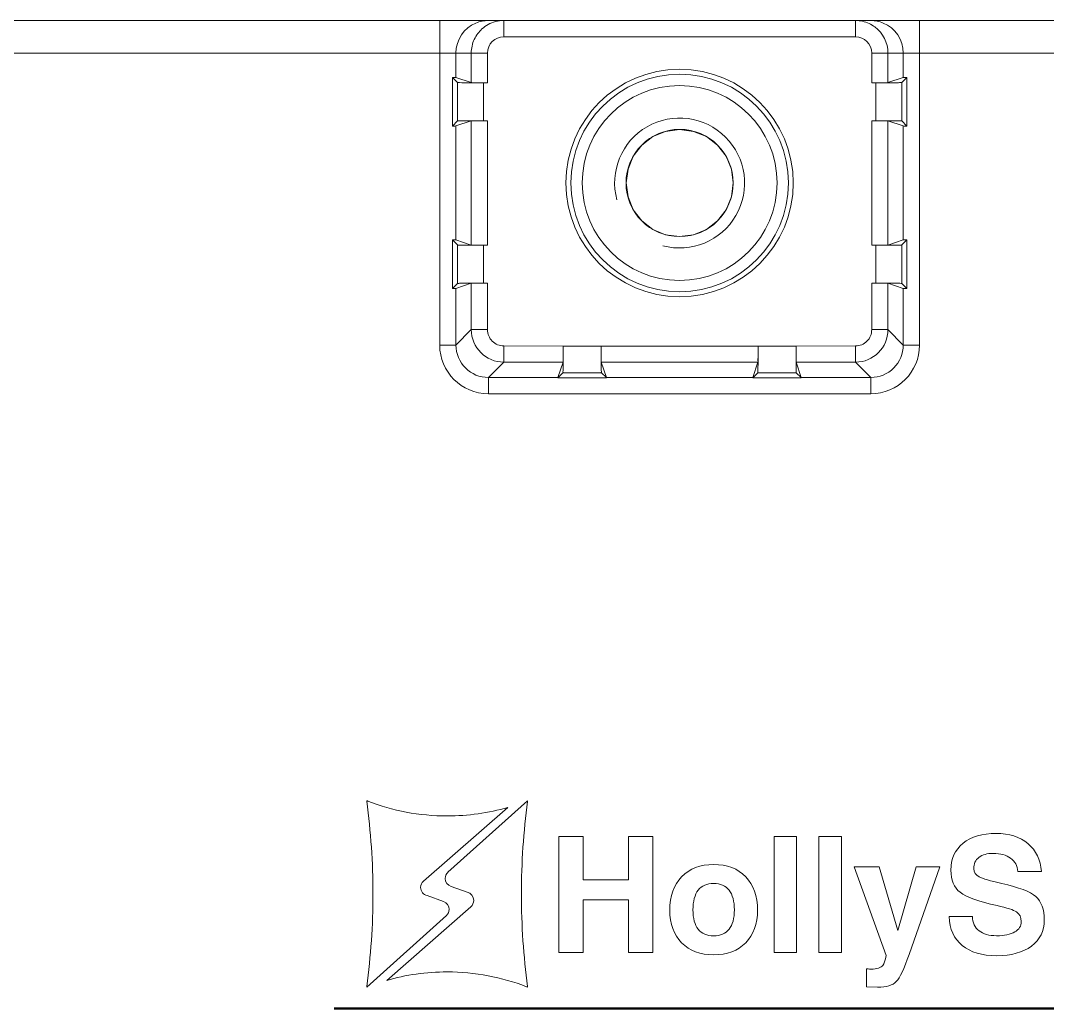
# Model space of a CAD drawing. Header units: millimetres. Extents: x 33157 to 59611, y -29750 to 1750.
# Drawn here: x 54792.71 to 54824.33, y -4227.06 to -4196.65 of the extents above; entities that cross this region are included whole.
import ezdxf

# ---------------------------------------------------------------- set-up
doc = ezdxf.new("R2010")
doc.units = ezdxf.units.MM
doc.layers.get('0').update_dxf_attribs({"lineweight": 18})

msp = doc.modelspace()

# ---------------------------------------------------------------- linework, layer by layer
at = {"lineweight": 9}
for p, q in [((54805.62, -4196.655), (54805.62, -4206.643)), ((54807.592, -4196.655), (54807.592, -4197.155)), ((54818.422, -4196.655), (54818.422, -4197.155)), ((54820.394, -4196.655), (54820.394, -4206.643)), ((54806.12, -4197.655), (54806.12, -4198.409)), ((54806.592, -4197.655), (54806.592, -4198.566)), ((54807.092, -4197.655), (54807.092, -4198.571)), ((54818.922, -4197.655), (54818.922, -4198.571)), ((54819.422, -4197.655), (54819.422, -4198.566)), ((54819.894, -4197.655), (54819.894, -4198.409)), ((54806.009, -4198.407), (54806.009, -4199.903)), ((54820.005, -4198.407), (54820.005, -4199.903)), ((54806.166, -4198.564), (54806.166, -4199.746)), ((54806.966, -4198.571), (54806.966, -4199.739)), ((54819.048, -4198.571), (54819.048, -4199.739)), ((54819.848, -4198.564), (54819.848, -4199.746)), ((54806.12, -4199.901), (54806.12, -4203.409)), ((54806.592, -4199.743), (54806.592, -4203.566)), ((54807.092, -4199.739), (54807.092, -4203.571)), ((54818.922, -4199.739), (54818.922, -4203.571)), ((54819.422, -4199.743), (54819.422, -4203.566)), ((54819.894, -4199.901), (54819.894, -4203.409)), ((54806.009, -4203.407), (54806.009, -4204.903)), ((54820.005, -4203.407), (54820.005, -4204.903)), ((54806.166, -4203.564), (54806.166, -4204.746)), ((54806.966, -4203.571), (54806.966, -4204.739)), ((54819.048, -4203.571), (54819.048, -4204.739)), ((54819.848, -4203.564), (54819.848, -4204.746)), ((54806.592, -4204.743), (54806.592, -4206.17)), ((54807.092, -4204.739), (54807.092, -4206.17)), ((54818.922, -4204.739), (54818.922, -4206.17)), ((54819.422, -4204.743), (54819.422, -4206.17)), ((54806.12, -4204.901), (54806.12, -4206.643)), ((54819.894, -4204.901), (54819.894, -4206.643)), ((54807.591, -4206.67), (54807.591, -4207.17)), ((54818.422, -4206.67), (54818.422, -4207.17)), ((54807.119, -4207.642), (54807.119, -4208.142)), ((54818.895, -4207.642), (54818.895, -4208.142))]:
    msp.add_line(p, q, dxfattribs=at)
for points in [[(54820.394, -4196.655), (54820.394, -4196.655), (54782.507, -4196.655), (54782.507, -4196.655)], [(54806.737, -4196.731), (54806.363, -4196.886), (54806.12, -4197.251), (54806.12, -4197.655)], [(54806.737, -4196.731), (54806.857, -4196.681), (54806.989, -4196.655), (54807.119, -4196.655)], [(54807.333, -4196.689), (54807.181, -4196.73), (54807.036, -4196.809), (54806.92, -4196.915)], [(54807.592, -4196.655), (54807.504, -4196.655), (54807.417, -4196.666), (54807.333, -4196.689)], [(54818.639, -4196.679), (54818.568, -4196.663), (54818.495, -4196.655), (54818.422, -4196.655)], [(54818.843, -4196.748), (54818.778, -4196.718), (54818.709, -4196.694), (54818.639, -4196.679)], [(54819.02, -4196.853), (54818.965, -4196.812), (54818.905, -4196.777), (54818.843, -4196.748)], [(54819.277, -4196.731), (54819.157, -4196.681), (54819.025, -4196.655), (54818.895, -4196.655)], [(54819.422, -4197.655), (54819.422, -4197.339), (54819.273, -4197.042), (54819.02, -4196.853)], [(54819.894, -4197.655), (54819.894, -4197.251), (54819.651, -4196.886), (54819.277, -4196.731)], [(54820.394, -4196.655), (54820.394, -4196.655), (54868.32, -4196.655), (54868.32, -4196.655)], [(54806.79, -4197.057), (54806.749, -4197.112), (54806.714, -4197.172), (54806.685, -4197.234)], [(54806.92, -4196.915), (54806.872, -4196.958), (54806.829, -4197.005), (54806.79, -4197.057)], [(54807.592, -4197.155), (54807.316, -4197.155), (54807.092, -4197.379), (54807.092, -4197.655)], [(54818.422, -4197.155), (54818.422, -4197.155), (54807.592, -4197.155), (54807.592, -4197.155)], [(54818.922, -4197.655), (54818.922, -4197.379), (54818.698, -4197.155), (54818.422, -4197.155)], [(54806.685, -4197.234), (54806.624, -4197.364), (54806.592, -4197.511), (54806.592, -4197.655)], [(54807.092, -4197.655), (54807.092, -4197.655), (54781.507, -4197.655), (54781.507, -4197.655)], [(54818.922, -4197.655), (54818.922, -4197.655), (54820.394, -4197.655), (54820.394, -4197.655)], [(54820.394, -4197.655), (54820.394, -4197.655), (54868.32, -4197.655), (54868.32, -4197.655)], [(54806.166, -4198.564), (54806.166, -4198.564), (54806.009, -4198.407), (54806.009, -4198.407)], [(54806.12, -4198.409), (54806.117, -4198.408), (54806.078, -4198.407), (54806.009, -4198.407)], [(54806.12, -4198.409), (54806.12, -4198.409), (54806.592, -4198.566), (54806.592, -4198.566)], [(54819.894, -4198.409), (54819.894, -4198.409), (54819.422, -4198.566), (54819.422, -4198.566)], [(54819.848, -4198.564), (54819.848, -4198.564), (54820.005, -4198.407), (54820.005, -4198.407)], [(54820.005, -4198.407), (54819.936, -4198.407), (54819.897, -4198.408), (54819.894, -4198.409)], [(54806.166, -4198.564), (54806.17, -4198.568), (54806.527, -4198.571), (54806.966, -4198.571)], [(54806.592, -4198.566), (54806.599, -4198.569), (54806.82, -4198.571), (54807.092, -4198.571)], [(54807.092, -4198.571), (54807.092, -4198.571), (54806.966, -4198.571), (54806.966, -4198.571)], [(54818.922, -4198.571), (54818.922, -4198.571), (54819.048, -4198.571), (54819.048, -4198.571)], [(54806.166, -4199.746), (54806.166, -4199.746), (54806.009, -4199.903), (54806.009, -4199.903)], [(54806.009, -4199.903), (54806.078, -4199.903), (54806.117, -4199.902), (54806.12, -4199.901)], [(54806.12, -4199.901), (54806.12, -4199.901), (54806.592, -4199.743), (54806.592, -4199.743)], [(54807.092, -4199.739), (54807.092, -4199.739), (54806.966, -4199.739), (54806.966, -4199.739)], [(54818.922, -4199.739), (54818.922, -4199.739), (54819.048, -4199.739), (54819.048, -4199.739)], [(54819.422, -4199.743), (54819.415, -4199.741), (54819.193, -4199.739), (54818.922, -4199.739)], [(54819.848, -4199.746), (54819.844, -4199.742), (54819.487, -4199.739), (54819.048, -4199.739)], [(54819.894, -4199.901), (54819.894, -4199.901), (54819.422, -4199.743), (54819.422, -4199.743)], [(54819.848, -4199.746), (54819.848, -4199.746), (54820.005, -4199.903), (54820.005, -4199.903)], [(54819.894, -4199.901), (54819.897, -4199.902), (54819.936, -4199.903), (54820.005, -4199.903)], [(54806.166, -4203.564), (54806.166, -4203.564), (54806.009, -4203.407), (54806.009, -4203.407)], [(54806.12, -4203.409), (54806.117, -4203.408), (54806.078, -4203.407), (54806.009, -4203.407)], [(54806.12, -4203.409), (54806.12, -4203.409), (54806.592, -4203.566), (54806.592, -4203.566)], [(54819.894, -4203.409), (54819.894, -4203.409), (54819.422, -4203.566), (54819.422, -4203.566)], [(54819.848, -4203.564), (54819.848, -4203.564), (54820.005, -4203.407), (54820.005, -4203.407)], [(54820.005, -4203.407), (54819.936, -4203.407), (54819.897, -4203.408), (54819.894, -4203.409)], [(54806.166, -4203.564), (54806.17, -4203.568), (54806.527, -4203.571), (54806.966, -4203.571)], [(54806.592, -4203.566), (54806.599, -4203.569), (54806.82, -4203.571), (54807.092, -4203.571)], [(54807.092, -4203.571), (54807.092, -4203.571), (54806.966, -4203.571), (54806.966, -4203.571)], [(54818.922, -4203.571), (54818.922, -4203.571), (54819.048, -4203.571), (54819.048, -4203.571)], [(54806.166, -4204.746), (54806.166, -4204.746), (54806.009, -4204.903), (54806.009, -4204.903)], [(54806.12, -4204.901), (54806.12, -4204.901), (54806.592, -4204.743), (54806.592, -4204.743)], [(54807.092, -4204.739), (54807.092, -4204.739), (54806.966, -4204.739), (54806.966, -4204.739)], [(54818.922, -4204.739), (54818.922, -4204.739), (54819.048, -4204.739), (54819.048, -4204.739)], [(54819.422, -4204.743), (54819.415, -4204.741), (54819.193, -4204.739), (54818.922, -4204.739)], [(54819.848, -4204.746), (54819.844, -4204.742), (54819.487, -4204.739), (54819.048, -4204.739)], [(54819.894, -4204.901), (54819.894, -4204.901), (54819.422, -4204.743), (54819.422, -4204.743)], [(54819.848, -4204.746), (54819.848, -4204.746), (54820.005, -4204.903), (54820.005, -4204.903)], [(54806.009, -4204.903), (54806.078, -4204.903), (54806.117, -4204.902), (54806.12, -4204.901)], [(54819.894, -4204.901), (54819.897, -4204.902), (54819.936, -4204.903), (54820.005, -4204.903)], [(54806.592, -4206.17), (54806.592, -4206.17), (54806.12, -4206.643), (54806.12, -4206.643)], [(54807.092, -4206.17), (54807.092, -4206.17), (54806.592, -4206.17), (54806.592, -4206.17)], [(54806.592, -4206.17), (54806.592, -4206.723), (54807.039, -4207.17), (54807.591, -4207.17)], [(54818.422, -4207.17), (54818.975, -4207.17), (54819.422, -4206.723), (54819.422, -4206.17)], [(54818.922, -4206.17), (54818.922, -4206.17), (54819.422, -4206.17), (54819.422, -4206.17)], [(54819.422, -4206.17), (54819.422, -4206.17), (54819.894, -4206.643), (54819.894, -4206.643)], [(54805.62, -4206.643), (54805.62, -4206.643), (54806.12, -4206.643), (54806.12, -4206.643)], [(54805.62, -4206.643), (54805.62, -4207.471), (54806.291, -4208.142), (54807.119, -4208.142)], [(54807.591, -4206.67), (54807.591, -4206.67), (54809.423, -4206.683), (54809.423, -4206.683)], [(54816.591, -4206.683), (54816.591, -4206.683), (54818.422, -4206.67), (54818.422, -4206.67)], [(54818.895, -4208.142), (54819.723, -4208.142), (54820.394, -4207.471), (54820.394, -4206.643)], [(54820.394, -4206.643), (54820.394, -4206.643), (54819.894, -4206.643), (54819.894, -4206.643)], [(54809.423, -4206.683), (54809.423, -4206.683), (54816.591, -4206.683), (54816.591, -4206.683)], [(54807.591, -4207.17), (54807.591, -4207.17), (54807.119, -4207.642), (54807.119, -4207.642)], [(54807.591, -4207.17), (54807.591, -4207.17), (54809.418, -4207.17), (54809.418, -4207.17)], [(54809.261, -4207.642), (54809.261, -4207.642), (54809.418, -4207.17), (54809.418, -4207.17)], [(54810.595, -4207.17), (54810.595, -4207.17), (54815.418, -4207.17), (54815.418, -4207.17)], [(54810.753, -4207.642), (54810.753, -4207.642), (54810.595, -4207.17), (54810.595, -4207.17)], [(54815.261, -4207.642), (54815.261, -4207.642), (54815.418, -4207.17), (54815.418, -4207.17)], [(54816.595, -4207.17), (54816.595, -4207.17), (54818.422, -4207.17), (54818.422, -4207.17)], [(54816.753, -4207.642), (54816.753, -4207.642), (54816.595, -4207.17), (54816.595, -4207.17)], [(54818.422, -4207.17), (54818.422, -4207.17), (54818.895, -4207.642), (54818.895, -4207.642)], [(54809.416, -4207.496), (54809.416, -4207.496), (54809.26, -4207.651), (54809.26, -4207.651)], [(54809.416, -4207.496), (54809.416, -4207.496), (54810.598, -4207.496), (54810.598, -4207.496)], [(54810.598, -4207.496), (54810.598, -4207.496), (54810.753, -4207.646), (54810.753, -4207.646)], [(54815.416, -4207.496), (54815.416, -4207.496), (54815.26, -4207.651), (54815.26, -4207.651)], [(54815.416, -4207.496), (54815.416, -4207.496), (54816.598, -4207.496), (54816.598, -4207.496)], [(54816.598, -4207.496), (54816.598, -4207.496), (54816.753, -4207.646), (54816.753, -4207.646)], [(54807.119, -4207.642), (54807.119, -4207.642), (54809.261, -4207.642), (54809.261, -4207.642)], [(54809.26, -4207.651), (54809.26, -4207.651), (54810.753, -4207.651), (54810.753, -4207.651)], [(54810.753, -4207.642), (54810.753, -4207.642), (54815.261, -4207.642), (54815.261, -4207.642)], [(54810.753, -4207.651), (54810.753, -4207.651), (54810.753, -4207.651), (54810.753, -4207.651)], [(54815.26, -4207.651), (54815.26, -4207.651), (54816.753, -4207.651), (54816.753, -4207.651)], [(54816.753, -4207.642), (54816.753, -4207.642), (54818.895, -4207.642), (54818.895, -4207.642)], [(54816.753, -4207.651), (54816.753, -4207.651), (54816.753, -4207.651), (54816.753, -4207.651)], [(54807.119, -4208.142), (54807.119, -4208.142), (54818.895, -4208.142), (54818.895, -4208.142)]]:
    msp.add_open_spline(points, degree=3, dxfattribs=at)
for points, knots in [([(54816.507, -4201.655), (54816.507, -4199.722), (54814.94, -4198.155), (54813.007, -4198.155), (54811.074, -4198.155), (54809.507, -4199.722), (54809.507, -4201.655), (54809.507, -4203.588), (54811.074, -4205.155), (54813.007, -4205.155), (54814.94, -4205.155), (54816.507, -4203.588), (54816.507, -4201.655)], [0, 0, 0, 0, 157816.987047, 157816.987047, 157816.987047, 315633.974095, 315633.974095, 315633.974095, 473450.961142, 473450.961142, 473450.961142, 631267.948189, 631267.948189, 631267.948189, 631267.948189]), ([(54816.357, -4201.655), (54816.357, -4199.805), (54814.857, -4198.305), (54813.007, -4198.305), (54811.157, -4198.305), (54809.657, -4199.805), (54809.657, -4201.655), (54809.657, -4203.505), (54811.157, -4205.005), (54813.007, -4205.005), (54814.857, -4205.005), (54816.357, -4203.505), (54816.357, -4201.655)], [0, 0, 0, 0, 157817.543788, 157817.543788, 157817.543788, 315635.087575, 315635.087575, 315635.087575, 473452.631363, 473452.631363, 473452.631363, 631270.175151, 631270.175151, 631270.175151, 631270.175151]), ([(54816.007, -4201.655), (54816.007, -4199.998), (54814.664, -4198.655), (54813.007, -4198.655), (54811.35, -4198.655), (54810.007, -4199.998), (54810.007, -4201.655), (54810.007, -4203.312), (54811.35, -4204.655), (54813.007, -4204.655), (54814.664, -4204.655), (54816.007, -4203.312), (54816.007, -4201.655)], [0, 0, 0, 0, 157818.842969, 157818.842969, 157818.842969, 315637.685939, 315637.685939, 315637.685939, 473456.528908, 473456.528908, 473456.528908, 631275.371877, 631275.371877, 631275.371877, 631275.371877]), ([(54819.02, -4198.571), (54819.125, -4198.571), (54819.229, -4198.571), (54819.333, -4198.57), (54819.38, -4198.57), (54819.428, -4198.57), (54819.475, -4198.57), (54819.517, -4198.57), (54819.559, -4198.569), (54819.601, -4198.569), (54819.636, -4198.568), (54819.67, -4198.567), (54819.705, -4198.568), (54819.731, -4198.568), (54819.757, -4198.569), (54819.782, -4198.567), (54819.798, -4198.565), (54819.813, -4198.562), (54819.831, -4198.565), (54819.837, -4198.566), (54819.844, -4198.568), (54819.848, -4198.564)], [0, 0, 0, 0, 148893.671344, 148893.671344, 148893.671344, 297787.342688, 297787.342688, 297787.342688, 446681.014033, 446681.014033, 446681.014033, 595574.685377, 595574.685377, 595574.685377, 744468.356721, 744468.356721, 744468.356721, 893362.028065, 893362.028065, 893362.028065, 1042255.699409, 1042255.699409, 1042255.699409, 1042255.699409]), ([(54819.02, -4198.571), (54819.072, -4198.571), (54819.122, -4198.57), (54819.174, -4198.57), (54819.217, -4198.57), (54819.26, -4198.571), (54819.303, -4198.569), (54819.331, -4198.568), (54819.36, -4198.566), (54819.389, -4198.568), (54819.4, -4198.569), (54819.412, -4198.57), (54819.422, -4198.566)], [0, 0, 0, 0, 157842.251431, 157842.251431, 157842.251431, 315684.502862, 315684.502862, 315684.502862, 473526.754293, 473526.754293, 473526.754293, 631369.005724, 631369.005724, 631369.005724, 631369.005724]), ([(54812.489, -4203.587), (54813.364, -4203.821), (54814.286, -4203.439), (54814.739, -4202.655), (54815.192, -4201.871), (54815.061, -4200.881), (54814.421, -4200.241), (54813.781, -4199.601), (54812.791, -4199.47), (54812.007, -4199.923), (54811.223, -4200.375), (54810.841, -4201.298), (54811.075, -4202.173)], [0, 0, 0, 0, 157826.059046, 157826.059046, 157826.059046, 315652.118091, 315652.118091, 315652.118091, 473478.177137, 473478.177137, 473478.177137, 631304.236183, 631304.236183, 631304.236183, 631304.236183]), ([(54806.993, -4199.739), (54806.889, -4199.739), (54806.785, -4199.739), (54806.681, -4199.74), (54806.633, -4199.74), (54806.586, -4199.74), (54806.538, -4199.74), (54806.496, -4199.74), (54806.454, -4199.74), (54806.413, -4199.741), (54806.378, -4199.742), (54806.344, -4199.742), (54806.309, -4199.742), (54806.283, -4199.742), (54806.256, -4199.741), (54806.231, -4199.743), (54806.216, -4199.745), (54806.201, -4199.747), (54806.183, -4199.745), (54806.177, -4199.744), (54806.17, -4199.742), (54806.166, -4199.746)], [0, 0, 0, 0, 148861.113513, 148861.113513, 148861.113513, 297722.227026, 297722.227026, 297722.227026, 446583.34054, 446583.34054, 446583.34054, 595444.454053, 595444.454053, 595444.454053, 744305.567566, 744305.567566, 744305.567566, 893166.681079, 893166.681079, 893166.681079, 1042027.794592, 1042027.794592, 1042027.794592, 1042027.794592]), ([(54806.993, -4199.739), (54806.942, -4199.739), (54806.891, -4199.74), (54806.84, -4199.74), (54806.797, -4199.74), (54806.754, -4199.739), (54806.711, -4199.741), (54806.682, -4199.742), (54806.654, -4199.744), (54806.625, -4199.742), (54806.613, -4199.741), (54806.602, -4199.74), (54806.592, -4199.743)], [0, 0, 0, 0, 157809.515331, 157809.515331, 157809.515331, 315619.030661, 315619.030661, 315619.030661, 473428.545992, 473428.545992, 473428.545992, 631238.061323, 631238.061323, 631238.061323, 631238.061323]), ([(54814.657, -4201.655), (54814.657, -4201.655), (54814.605, -4201.234), (54814.605, -4201.234), (54814.605, -4201.234), (54814.438, -4200.83), (54814.438, -4200.83), (54814.438, -4200.83), (54814.174, -4200.488), (54814.174, -4200.488), (54814.174, -4200.488), (54813.832, -4200.225), (54813.832, -4200.225), (54813.832, -4200.225), (54813.437, -4200.067), (54813.437, -4200.067), (54813.437, -4200.067), (54813.007, -4200.005), (54813.007, -4200.005), (54813.007, -4200.005), (54812.577, -4200.067), (54812.577, -4200.067), (54812.577, -4200.067), (54812.182, -4200.225), (54812.182, -4200.225), (54812.182, -4200.225), (54811.839, -4200.488), (54811.839, -4200.488), (54811.839, -4200.488), (54811.576, -4200.83), (54811.576, -4200.83), (54811.576, -4200.83), (54811.418, -4201.234), (54811.418, -4201.234), (54811.418, -4201.234), (54811.357, -4201.655), (54811.357, -4201.655), (54811.357, -4201.655), (54811.418, -4202.085), (54811.418, -4202.085), (54811.418, -4202.085), (54811.576, -4202.48), (54811.576, -4202.48), (54811.576, -4202.48), (54811.839, -4202.822), (54811.839, -4202.822), (54811.839, -4202.822), (54812.182, -4203.085), (54812.182, -4203.085), (54812.182, -4203.085), (54812.577, -4203.252), (54812.577, -4203.252), (54812.577, -4203.252), (54813.007, -4203.305), (54813.007, -4203.305), (54813.007, -4203.305), (54813.437, -4203.252), (54813.437, -4203.252), (54813.437, -4203.252), (54813.832, -4203.085), (54813.832, -4203.085), (54813.832, -4203.085), (54814.174, -4202.822), (54814.174, -4202.822), (54814.174, -4202.822), (54814.438, -4202.48), (54814.438, -4202.48), (54814.438, -4202.48), (54814.605, -4202.085), (54814.605, -4202.085), (54814.605, -4202.085), (54814.657, -4201.655), (54814.657, -4201.655)], [0, 0, 0, 0, 141021.376326, 141021.376326, 141021.376326, 282042.752652, 282042.752652, 282042.752652, 423064.128978, 423064.128978, 423064.128978, 564085.505304, 564085.505304, 564085.505304, 705106.88163, 705106.88163, 705106.88163, 846128.257956, 846128.257956, 846128.257956, 987149.634283, 987149.634283, 987149.634283, 1128171.010609, 1128171.010609, 1128171.010609, 1269192.386935, 1269192.386935, 1269192.386935, 1410213.763261, 1410213.763261, 1410213.763261, 1551235.139587, 1551235.139587, 1551235.139587, 1692256.515913, 1692256.515913, 1692256.515913, 1833277.892239, 1833277.892239, 1833277.892239, 1974299.268565, 1974299.268565, 1974299.268565, 2115320.644891, 2115320.644891, 2115320.644891, 2256342.021217, 2256342.021217, 2256342.021217, 2397363.397543, 2397363.397543, 2397363.397543, 2538384.773869, 2538384.773869, 2538384.773869, 2679406.150195, 2679406.150195, 2679406.150195, 2820427.526521, 2820427.526521, 2820427.526521, 2961448.902848, 2961448.902848, 2961448.902848, 3102470.279174, 3102470.279174, 3102470.279174, 3243491.6555, 3243491.6555, 3243491.6555, 3384513.031826, 3384513.031826, 3384513.031826, 3384513.031826]), ([(54814.657, -4201.655), (54814.657, -4200.744), (54813.918, -4200.005), (54813.007, -4200.005), (54812.096, -4200.005), (54811.357, -4200.744), (54811.357, -4201.655), (54811.357, -4202.566), (54812.096, -4203.305), (54813.007, -4203.305), (54813.918, -4203.305), (54814.657, -4202.566), (54814.657, -4201.655)], [0, 0, 0, 0, 157823.854386, 157823.854386, 157823.854386, 315647.708772, 315647.708772, 315647.708772, 473471.563159, 473471.563159, 473471.563159, 631295.417545, 631295.417545, 631295.417545, 631295.417545]), ([(54819.02, -4203.571), (54819.125, -4203.571), (54819.229, -4203.571), (54819.333, -4203.57), (54819.38, -4203.57), (54819.428, -4203.57), (54819.475, -4203.57), (54819.517, -4203.57), (54819.559, -4203.569), (54819.601, -4203.569), (54819.636, -4203.568), (54819.67, -4203.567), (54819.705, -4203.568), (54819.731, -4203.568), (54819.757, -4203.569), (54819.782, -4203.567), (54819.798, -4203.565), (54819.813, -4203.562), (54819.831, -4203.565), (54819.837, -4203.566), (54819.844, -4203.568), (54819.848, -4203.564)], [0, 0, 0, 0, 148900.512112, 148900.512112, 148900.512112, 297801.024224, 297801.024224, 297801.024224, 446701.536336, 446701.536336, 446701.536336, 595602.048448, 595602.048448, 595602.048448, 744502.56056, 744502.56056, 744502.56056, 893403.072672, 893403.072672, 893403.072672, 1042303.584784, 1042303.584784, 1042303.584784, 1042303.584784]), ([(54819.02, -4203.571), (54819.072, -4203.571), (54819.122, -4203.57), (54819.174, -4203.57), (54819.217, -4203.57), (54819.26, -4203.571), (54819.303, -4203.569), (54819.331, -4203.568), (54819.36, -4203.566), (54819.389, -4203.568), (54819.4, -4203.569), (54819.412, -4203.57), (54819.422, -4203.566)], [0, 0, 0, 0, 157849.884634, 157849.884634, 157849.884634, 315699.769268, 315699.769268, 315699.769268, 473549.653903, 473549.653903, 473549.653903, 631399.538537, 631399.538537, 631399.538537, 631399.538537]), ([(54806.993, -4204.739), (54806.889, -4204.739), (54806.785, -4204.739), (54806.681, -4204.74), (54806.633, -4204.74), (54806.586, -4204.74), (54806.538, -4204.74), (54806.496, -4204.74), (54806.454, -4204.74), (54806.413, -4204.741), (54806.378, -4204.742), (54806.344, -4204.742), (54806.309, -4204.742), (54806.283, -4204.742), (54806.256, -4204.741), (54806.231, -4204.743), (54806.216, -4204.745), (54806.201, -4204.747), (54806.183, -4204.745), (54806.177, -4204.744), (54806.17, -4204.742), (54806.166, -4204.746)], [0, 0, 0, 0, 148867.954598, 148867.954598, 148867.954598, 297735.909197, 297735.909197, 297735.909197, 446603.863795, 446603.863795, 446603.863795, 595471.818394, 595471.818394, 595471.818394, 744339.772992, 744339.772992, 744339.772992, 893207.72759, 893207.72759, 893207.72759, 1042075.682189, 1042075.682189, 1042075.682189, 1042075.682189]), ([(54806.993, -4204.739), (54806.942, -4204.739), (54806.891, -4204.74), (54806.84, -4204.74), (54806.797, -4204.74), (54806.754, -4204.739), (54806.711, -4204.741), (54806.682, -4204.742), (54806.654, -4204.744), (54806.625, -4204.742), (54806.613, -4204.741), (54806.602, -4204.74), (54806.592, -4204.743)], [0, 0, 0, 0, 157817.148871, 157817.148871, 157817.148871, 315634.297743, 315634.297743, 315634.297743, 473451.446614, 473451.446614, 473451.446614, 631268.595485, 631268.595485, 631268.595485, 631268.595485]), ([(54807.092, -4206.17), (54807.092, -4206.303), (54807.144, -4206.43), (54807.238, -4206.524), (54807.332, -4206.618), (54807.459, -4206.67), (54807.591, -4206.67)], [0, 0, 0, 0, 177983.092358, 177983.092358, 177983.092358, 355966.184716, 355966.184716, 355966.184716, 355966.184716]), ([(54818.422, -4206.67), (54818.555, -4206.67), (54818.682, -4206.618), (54818.776, -4206.524), (54818.87, -4206.43), (54818.922, -4206.303), (54818.922, -4206.17)], [0, 0, 0, 0, 178018.973996, 178018.973996, 178018.973996, 356037.947991, 356037.947991, 356037.947991, 356037.947991]), ([(54806.12, -4206.643), (54806.12, -4206.908), (54806.225, -4207.162), (54806.412, -4207.35), (54806.6, -4207.537), (54806.854, -4207.642), (54807.119, -4207.642)], [0, 0, 0, 0, 177981.476691, 177981.476691, 177981.476691, 355962.953382, 355962.953382, 355962.953382, 355962.953382]), ([(54818.895, -4207.642), (54819.16, -4207.642), (54819.414, -4207.537), (54819.602, -4207.35), (54819.789, -4207.162), (54819.894, -4206.908), (54819.894, -4206.643)], [0, 0, 0, 0, 178022.439986, 178022.439986, 178022.439986, 356044.879973, 356044.879973, 356044.879973, 356044.879973]), ([(54809.416, -4207.496), (54809.42, -4207.492), (54809.418, -4207.485), (54809.417, -4207.479), (54809.414, -4207.462), (54809.417, -4207.447), (54809.418, -4207.432), (54809.421, -4207.408), (54809.42, -4207.382), (54809.42, -4207.356), (54809.419, -4207.322), (54809.42, -4207.288), (54809.421, -4207.255), (54809.421, -4207.214), (54809.421, -4207.173), (54809.422, -4207.132), (54809.422, -4207.085), (54809.422, -4207.038), (54809.422, -4206.992), (54809.423, -4206.889), (54809.423, -4206.786), (54809.423, -4206.683)], [0, 0, 0, 0, 148879.716035, 148879.716035, 148879.716035, 297759.432069, 297759.432069, 297759.432069, 446639.148104, 446639.148104, 446639.148104, 595518.864139, 595518.864139, 595518.864139, 744398.580174, 744398.580174, 744398.580174, 893278.296208, 893278.296208, 893278.296208, 1042158.012243, 1042158.012243, 1042158.012243, 1042158.012243]), ([(54809.423, -4206.683), (54809.423, -4206.745), (54809.422, -4206.806), (54809.422, -4206.867), (54809.423, -4206.92), (54809.423, -4206.972), (54809.421, -4207.024), (54809.42, -4207.059), (54809.418, -4207.094), (54809.42, -4207.13), (54809.421, -4207.143), (54809.423, -4207.157), (54809.418, -4207.17)], [0, 0, 0, 0, 157827.802601, 157827.802601, 157827.802601, 315655.605202, 315655.605202, 315655.605202, 473483.407803, 473483.407803, 473483.407803, 631311.210404, 631311.210404, 631311.210404, 631311.210404]), ([(54810.591, -4206.683), (54810.591, -4206.786), (54810.591, -4206.889), (54810.592, -4206.992), (54810.592, -4207.038), (54810.592, -4207.085), (54810.592, -4207.132), (54810.592, -4207.173), (54810.592, -4207.214), (54810.593, -4207.255), (54810.594, -4207.288), (54810.594, -4207.322), (54810.594, -4207.356), (54810.594, -4207.382), (54810.593, -4207.408), (54810.595, -4207.432), (54810.597, -4207.447), (54810.599, -4207.462), (54810.597, -4207.479), (54810.596, -4207.485), (54810.594, -4207.492), (54810.598, -4207.496)], [0, 0, 0, 0, 148882.050168, 148882.050168, 148882.050168, 297764.100337, 297764.100337, 297764.100337, 446646.150505, 446646.150505, 446646.150505, 595528.200674, 595528.200674, 595528.200674, 744410.250842, 744410.250842, 744410.250842, 893292.301011, 893292.301011, 893292.301011, 1042174.351179, 1042174.351179, 1042174.351179, 1042174.351179]), ([(54810.591, -4206.683), (54810.591, -4206.745), (54810.592, -4206.806), (54810.591, -4206.867), (54810.591, -4206.92), (54810.59, -4206.972), (54810.592, -4207.024), (54810.594, -4207.059), (54810.596, -4207.094), (54810.594, -4207.13), (54810.593, -4207.143), (54810.591, -4207.157), (54810.595, -4207.17)], [0, 0, 0, 0, 157831.037235, 157831.037235, 157831.037235, 315662.074469, 315662.074469, 315662.074469, 473493.111704, 473493.111704, 473493.111704, 631324.148938, 631324.148938, 631324.148938, 631324.148938]), ([(54815.416, -4207.496), (54815.42, -4207.492), (54815.418, -4207.485), (54815.417, -4207.479), (54815.414, -4207.462), (54815.417, -4207.447), (54815.418, -4207.432), (54815.421, -4207.408), (54815.42, -4207.382), (54815.42, -4207.356), (54815.419, -4207.322), (54815.42, -4207.288), (54815.421, -4207.255), (54815.421, -4207.214), (54815.421, -4207.173), (54815.422, -4207.132), (54815.422, -4207.085), (54815.422, -4207.038), (54815.422, -4206.992), (54815.423, -4206.889), (54815.423, -4206.786), (54815.423, -4206.683)], [0, 0, 0, 0, 148895.38372, 148895.38372, 148895.38372, 297790.76744, 297790.76744, 297790.76744, 446686.151159, 446686.151159, 446686.151159, 595581.534879, 595581.534879, 595581.534879, 744476.918599, 744476.918599, 744476.918599, 893372.302319, 893372.302319, 893372.302319, 1042267.686039, 1042267.686039, 1042267.686039, 1042267.686039]), ([(54815.423, -4206.683), (54815.423, -4206.745), (54815.422, -4206.806), (54815.422, -4206.867), (54815.423, -4206.92), (54815.423, -4206.972), (54815.421, -4207.024), (54815.42, -4207.059), (54815.418, -4207.094), (54815.42, -4207.13), (54815.421, -4207.143), (54815.423, -4207.157), (54815.418, -4207.17)], [0, 0, 0, 0, 157844.376919, 157844.376919, 157844.376919, 315688.753837, 315688.753837, 315688.753837, 473533.130756, 473533.130756, 473533.130756, 631377.507674, 631377.507674, 631377.507674, 631377.507674]), ([(54816.591, -4206.683), (54816.591, -4206.786), (54816.591, -4206.889), (54816.592, -4206.992), (54816.592, -4207.038), (54816.592, -4207.085), (54816.592, -4207.132), (54816.592, -4207.173), (54816.592, -4207.214), (54816.593, -4207.255), (54816.594, -4207.288), (54816.594, -4207.322), (54816.594, -4207.356), (54816.594, -4207.382), (54816.593, -4207.408), (54816.595, -4207.432), (54816.597, -4207.447), (54816.599, -4207.462), (54816.597, -4207.479), (54816.596, -4207.485), (54816.594, -4207.492), (54816.598, -4207.496)], [0, 0, 0, 0, 148897.717855, 148897.717855, 148897.717855, 297795.43571, 297795.43571, 297795.43571, 446693.153566, 446693.153566, 446693.153566, 595590.871421, 595590.871421, 595590.871421, 744488.589276, 744488.589276, 744488.589276, 893386.307131, 893386.307131, 893386.307131, 1042284.024987, 1042284.024987, 1042284.024987, 1042284.024987]), ([(54816.591, -4206.683), (54816.591, -4206.745), (54816.592, -4206.806), (54816.591, -4206.867), (54816.591, -4206.92), (54816.59, -4206.972), (54816.592, -4207.024), (54816.594, -4207.059), (54816.596, -4207.094), (54816.594, -4207.13), (54816.593, -4207.143), (54816.591, -4207.157), (54816.595, -4207.17)], [0, 0, 0, 0, 157847.611553, 157847.611553, 157847.611553, 315695.223107, 315695.223107, 315695.223107, 473542.83466, 473542.83466, 473542.83466, 631390.446213, 631390.446213, 631390.446213, 631390.446213])]:
    msp.add_open_spline(points, degree=3, knots=knots, dxfattribs=at)
for points, knots in [([(54805.732, -4223.773), (54805.732, -4223.773), (54805.732, -4223.773), (54805.732, -4223.773), (54805.732, -4223.773), (54805.237, -4223.592), (54805.237, -4223.592), (54805.12, -4223.567), (54805.033, -4223.463), (54805.033, -4223.339), (54805.033, -4223.262), (54805.067, -4223.193), (54805.121, -4223.146), (54805.121, -4223.146), (54805.121, -4223.144), (54805.121, -4223.144), (54805.121, -4223.144), (54807.713, -4220.878), (54807.713, -4220.878), (54807.121, -4221.048), (54806.496, -4221.139), (54805.85, -4221.139), (54804.99, -4221.139), (54804.168, -4220.977), (54803.411, -4220.684), (54803.398, -4220.68), (54803.386, -4220.676), (54803.373, -4220.672), (54803.373, -4220.672), (54803.373, -4220.688), (54803.373, -4220.688), (54803.498, -4221.62), (54803.565, -4222.571), (54803.565, -4223.538), (54803.565, -4224.505), (54803.498, -4225.456), (54803.373, -4226.388), (54803.373, -4226.388), (54803.373, -4226.408), (54803.373, -4226.408), (54803.373, -4226.408), (54805.832, -4224.205), (54805.832, -4224.205), (54805.832, -4224.205), (54805.831, -4224.204), (54805.831, -4224.204), (54805.88, -4224.157), (54805.911, -4224.091), (54805.911, -4224.018), (54805.911, -4223.903), (54805.836, -4223.806), (54805.732, -4223.773)], [0, 0, 0, 0, 142284.912429, 142284.912429, 142284.912429, 284569.824859, 284569.824859, 284569.824859, 426854.737288, 426854.737288, 426854.737288, 569139.649718, 569139.649718, 569139.649718, 711424.562147, 711424.562147, 711424.562147, 853709.474577, 853709.474577, 853709.474577, 995994.387006, 995994.387006, 995994.387006, 1138279.299436, 1138279.299436, 1138279.299436, 1280564.211865, 1280564.211865, 1280564.211865, 1422849.124295, 1422849.124295, 1422849.124295, 1565134.036724, 1565134.036724, 1565134.036724, 1707418.949154, 1707418.949154, 1707418.949154, 1849703.861583, 1849703.861583, 1849703.861583, 1991988.774013, 1991988.774013, 1991988.774013, 2134273.686442, 2134273.686442, 2134273.686442, 2276558.598872, 2276558.598872, 2276558.598872, 2418843.511301, 2418843.511301, 2418843.511301, 2418843.511301]), ([(54805.968, -4223.306), (54805.968, -4223.306), (54805.968, -4223.306), (54805.968, -4223.306), (54805.968, -4223.306), (54806.463, -4223.487), (54806.463, -4223.487), (54806.58, -4223.512), (54806.667, -4223.615), (54806.667, -4223.739), (54806.667, -4223.817), (54806.632, -4223.885), (54806.578, -4223.933), (54806.578, -4223.933), (54806.579, -4223.935), (54806.579, -4223.935), (54806.579, -4223.935), (54803.987, -4226.201), (54803.987, -4226.201), (54804.579, -4226.031), (54805.204, -4225.939), (54805.85, -4225.939), (54806.71, -4225.939), (54807.532, -4226.101), (54808.289, -4226.394), (54808.301, -4226.399), (54808.314, -4226.403), (54808.327, -4226.407), (54808.327, -4226.407), (54808.327, -4226.39), (54808.327, -4226.39), (54808.201, -4225.458), (54808.135, -4224.507), (54808.135, -4223.54), (54808.135, -4222.574), (54808.201, -4221.623), (54808.327, -4220.69), (54808.327, -4220.69), (54808.327, -4220.67), (54808.327, -4220.67), (54808.327, -4220.67), (54805.868, -4222.873), (54805.868, -4222.873), (54805.868, -4222.873), (54805.868, -4222.875), (54805.868, -4222.875), (54805.819, -4222.922), (54805.788, -4222.987), (54805.788, -4223.061), (54805.788, -4223.176), (54805.864, -4223.272), (54805.968, -4223.306)], [0, 0, 0, 0, 142292.852291, 142292.852291, 142292.852291, 284585.704582, 284585.704582, 284585.704582, 426878.556873, 426878.556873, 426878.556873, 569171.409165, 569171.409165, 569171.409165, 711464.261456, 711464.261456, 711464.261456, 853757.113747, 853757.113747, 853757.113747, 996049.966038, 996049.966038, 996049.966038, 1138342.818329, 1138342.818329, 1138342.818329, 1280635.67062, 1280635.67062, 1280635.67062, 1422928.522912, 1422928.522912, 1422928.522912, 1565221.375203, 1565221.375203, 1565221.375203, 1707514.227494, 1707514.227494, 1707514.227494, 1849807.079785, 1849807.079785, 1849807.079785, 1992099.932076, 1992099.932076, 1992099.932076, 2134392.784367, 2134392.784367, 2134392.784367, 2276685.636659, 2276685.636659, 2276685.636659, 2418978.48895, 2418978.48895, 2418978.48895, 2418978.48895]), ([(54809.292, -4221.773), (54809.292, -4221.773), (54809.664, -4221.773), (54809.664, -4221.773), (54809.664, -4221.773), (54810.039, -4221.773), (54810.039, -4221.773), (54810.039, -4221.773), (54810.039, -4223.11), (54810.039, -4223.11), (54810.039, -4223.11), (54811.435, -4223.11), (54811.435, -4223.11), (54811.435, -4223.11), (54811.435, -4221.773), (54811.435, -4221.773), (54811.435, -4221.773), (54811.807, -4221.773), (54811.807, -4221.773), (54811.807, -4221.773), (54812.182, -4221.773), (54812.182, -4221.773), (54812.182, -4221.773), (54812.182, -4225.344), (54812.182, -4225.344), (54812.182, -4225.344), (54811.81, -4225.344), (54811.81, -4225.344), (54811.81, -4225.344), (54811.435, -4225.344), (54811.435, -4225.344), (54811.435, -4225.344), (54811.435, -4223.725), (54811.435, -4223.725), (54811.435, -4223.725), (54810.039, -4223.725), (54810.039, -4223.725), (54810.039, -4223.725), (54810.039, -4225.344), (54810.039, -4225.344), (54810.039, -4225.344), (54809.667, -4225.344), (54809.667, -4225.344), (54809.667, -4225.344), (54809.292, -4225.344), (54809.292, -4225.344), (54809.292, -4225.344), (54809.292, -4221.773), (54809.292, -4221.773)], [0, 0, 0, 0, 142725.32783, 142725.32783, 142725.32783, 285450.65566, 285450.65566, 285450.65566, 428175.98349, 428175.98349, 428175.98349, 570901.311321, 570901.311321, 570901.311321, 713626.639151, 713626.639151, 713626.639151, 856351.966981, 856351.966981, 856351.966981, 999077.294811, 999077.294811, 999077.294811, 1141802.622641, 1141802.622641, 1141802.622641, 1284527.950471, 1284527.950471, 1284527.950471, 1427253.278301, 1427253.278301, 1427253.278301, 1569978.606132, 1569978.606132, 1569978.606132, 1712703.933962, 1712703.933962, 1712703.933962, 1855429.261792, 1855429.261792, 1855429.261792, 1998154.589622, 1998154.589622, 1998154.589622, 2140879.917452, 2140879.917452, 2140879.917452, 2283605.245282, 2283605.245282, 2283605.245282, 2283605.245282]), ([(54815.915, -4221.773), (54815.915, -4221.773), (54816.262, -4221.773), (54816.262, -4221.773), (54816.262, -4221.773), (54816.611, -4221.773), (54816.611, -4221.773), (54816.611, -4221.773), (54816.611, -4225.344), (54816.611, -4225.344), (54816.611, -4225.344), (54816.265, -4225.344), (54816.265, -4225.344), (54816.265, -4225.344), (54815.915, -4225.344), (54815.915, -4225.344), (54815.915, -4225.344), (54815.915, -4221.773), (54815.915, -4221.773)], [0, 0, 0, 0, 151146.631218, 151146.631218, 151146.631218, 302293.262436, 302293.262436, 302293.262436, 453439.893654, 453439.893654, 453439.893654, 604586.524872, 604586.524872, 604586.524872, 755733.156089, 755733.156089, 755733.156089, 906879.787307, 906879.787307, 906879.787307, 906879.787307]), ([(54817.297, -4221.773), (54817.297, -4221.773), (54817.644, -4221.773), (54817.644, -4221.773), (54817.644, -4221.773), (54817.994, -4221.773), (54817.994, -4221.773), (54817.994, -4221.773), (54817.994, -4225.344), (54817.994, -4225.344), (54817.994, -4225.344), (54817.647, -4225.344), (54817.647, -4225.344), (54817.647, -4225.344), (54817.297, -4225.344), (54817.297, -4225.344), (54817.297, -4225.344), (54817.297, -4221.773), (54817.297, -4221.773)], [0, 0, 0, 0, 151150.287234, 151150.287234, 151150.287234, 302300.574467, 302300.574467, 302300.574467, 453450.861701, 453450.861701, 453450.861701, 604601.148934, 604601.148934, 604601.148934, 755751.436168, 755751.436168, 755751.436168, 906901.723401, 906901.723401, 906901.723401, 906901.723401]), ([(54823.421, -4222.846), (54823.408, -4222.675), (54823.333, -4222.54), (54823.198, -4222.441), (54823.062, -4222.341), (54822.884, -4222.291), (54822.666, -4222.291), (54822.477, -4222.291), (54822.329, -4222.332), (54822.222, -4222.416), (54822.115, -4222.499), (54822.062, -4222.615), (54822.062, -4222.764), (54822.062, -4222.871), (54822.118, -4222.954), (54822.229, -4223.012), (54822.339, -4223.07), (54822.574, -4223.139), (54822.931, -4223.218), (54823.451, -4223.335), (54823.799, -4223.469), (54823.973, -4223.621), (54824.149, -4223.772), (54824.236, -4224.014), (54824.236, -4224.348), (54824.236, -4224.683), (54824.104, -4224.949), (54823.84, -4225.146), (54823.576, -4225.343), (54823.219, -4225.441), (54822.769, -4225.441), (54822.317, -4225.441), (54821.964, -4225.336), (54821.71, -4225.128), (54821.456, -4224.919), (54821.32, -4224.621), (54821.302, -4224.236), (54821.302, -4224.236), (54822.02, -4224.236), (54822.02, -4224.236), (54822.028, -4224.425), (54822.097, -4224.571), (54822.227, -4224.673), (54822.357, -4224.775), (54822.537, -4224.826), (54822.769, -4224.826), (54823.007, -4224.826), (54823.193, -4224.787), (54823.327, -4224.711), (54823.46, -4224.634), (54823.527, -4224.527), (54823.527, -4224.391), (54823.527, -4224.257), (54823.479, -4224.158), (54823.383, -4224.095), (54823.289, -4224.032), (54823.088, -4223.966), (54822.78, -4223.898), (54822.213, -4223.772), (54821.835, -4223.635), (54821.643, -4223.488), (54821.454, -4223.342), (54821.359, -4223.115), (54821.359, -4222.805), (54821.359, -4222.459), (54821.485, -4222.184), (54821.736, -4221.981), (54821.987, -4221.777), (54822.326, -4221.676), (54822.754, -4221.676), (54823.154, -4221.676), (54823.48, -4221.781), (54823.731, -4221.992), (54823.982, -4222.203), (54824.121, -4222.488), (54824.149, -4222.846), (54824.149, -4222.846), (54823.421, -4222.846), (54823.421, -4222.846)], [0, 0, 0, 0, 140815.298862, 140815.298862, 140815.298862, 281630.597725, 281630.597725, 281630.597725, 422445.896587, 422445.896587, 422445.896587, 563261.19545, 563261.19545, 563261.19545, 704076.494312, 704076.494312, 704076.494312, 844891.793175, 844891.793175, 844891.793175, 985707.092037, 985707.092037, 985707.092037, 1126522.3909, 1126522.3909, 1126522.3909, 1267337.689762, 1267337.689762, 1267337.689762, 1408152.988624, 1408152.988624, 1408152.988624, 1548968.287487, 1548968.287487, 1548968.287487, 1689783.586349, 1689783.586349, 1689783.586349, 1830598.885212, 1830598.885212, 1830598.885212, 1971414.184074, 1971414.184074, 1971414.184074, 2112229.482937, 2112229.482937, 2112229.482937, 2253044.781799, 2253044.781799, 2253044.781799, 2393860.080661, 2393860.080661, 2393860.080661, 2534675.379524, 2534675.379524, 2534675.379524, 2675490.678386, 2675490.678386, 2675490.678386, 2816305.977249, 2816305.977249, 2816305.977249, 2957121.276111, 2957121.276111, 2957121.276111, 3097936.574974, 3097936.574974, 3097936.574974, 3238751.873836, 3238751.873836, 3238751.873836, 3379567.172699, 3379567.172699, 3379567.172699, 3520382.471561, 3520382.471561, 3520382.471561, 3661197.770423, 3661197.770423, 3661197.770423, 3661197.770423]), ([(54813.069, -4225.041), (54812.825, -4224.794), (54812.703, -4224.459), (54812.703, -4224.038), (54812.703, -4223.608), (54812.825, -4223.266), (54813.069, -4223.013), (54813.313, -4222.759), (54813.641, -4222.633), (54814.054, -4222.633), (54814.471, -4222.633), (54814.8, -4222.759), (54815.043, -4223.013), (54815.286, -4223.266), (54815.408, -4223.608), (54815.408, -4224.038), (54815.408, -4224.459), (54815.286, -4224.794), (54815.043, -4225.041), (54814.8, -4225.289), (54814.471, -4225.413), (54814.054, -4225.413), (54813.641, -4225.413), (54813.313, -4225.289), (54813.069, -4225.041)], [0, 0, 0, 0, 147778.629195, 147778.629195, 147778.629195, 295557.25839, 295557.25839, 295557.25839, 443335.887585, 443335.887585, 443335.887585, 591114.51678, 591114.51678, 591114.51678, 738893.145975, 738893.145975, 738893.145975, 886671.77517, 886671.77517, 886671.77517, 1034450.404366, 1034450.404366, 1034450.404366, 1182229.033561, 1182229.033561, 1182229.033561, 1182229.033561]), ([(54820.071, -4225.4), (54819.919, -4225.846), (54819.788, -4226.125), (54819.679, -4226.238), (54819.571, -4226.352), (54819.377, -4226.408), (54819.098, -4226.408), (54819.098, -4226.408), (54818.765, -4226.401), (54818.765, -4226.401), (54818.765, -4226.401), (54818.765, -4225.842), (54818.765, -4225.842), (54818.781, -4225.849), (54818.826, -4225.852), (54818.899, -4225.852), (54819.085, -4225.852), (54819.207, -4225.814), (54819.263, -4225.738), (54819.299, -4225.689), (54819.335, -4225.589), (54819.37, -4225.437), (54819.37, -4225.437), (54818.385, -4222.702), (54818.385, -4222.702), (54818.385, -4222.702), (54818.768, -4222.702), (54818.768, -4222.702), (54818.768, -4222.702), (54819.155, -4222.702), (54819.155, -4222.702), (54819.155, -4222.702), (54819.729, -4224.662), (54819.729, -4224.662), (54819.729, -4224.662), (54819.73, -4224.662), (54819.73, -4224.662), (54819.73, -4224.662), (54820.29, -4222.702), (54820.29, -4222.702), (54820.29, -4222.702), (54820.654, -4222.702), (54820.654, -4222.702), (54820.654, -4222.702), (54821.019, -4222.702), (54821.019, -4222.702), (54821.019, -4222.702), (54820.071, -4225.4), (54820.071, -4225.4)], [0, 0, 0, 0, 142750.20447, 142750.20447, 142750.20447, 285500.408939, 285500.408939, 285500.408939, 428250.613409, 428250.613409, 428250.613409, 571000.817879, 571000.817879, 571000.817879, 713751.022349, 713751.022349, 713751.022349, 856501.226818, 856501.226818, 856501.226818, 999251.431288, 999251.431288, 999251.431288, 1142001.635758, 1142001.635758, 1142001.635758, 1284751.840228, 1284751.840228, 1284751.840228, 1427502.044697, 1427502.044697, 1427502.044697, 1570252.249167, 1570252.249167, 1570252.249167, 1713002.453637, 1713002.453637, 1713002.453637, 1855752.658107, 1855752.658107, 1855752.658107, 1998502.862576, 1998502.862576, 1998502.862576, 2141253.067046, 2141253.067046, 2141253.067046, 2284003.271516, 2284003.271516, 2284003.271516, 2284003.271516]), ([(54814.529, -4224.625), (54814.638, -4224.489), (54814.692, -4224.291), (54814.692, -4224.031), (54814.692, -4223.764), (54814.638, -4223.562), (54814.529, -4223.423), (54814.42, -4223.285), (54814.262, -4223.216), (54814.054, -4223.216), (54813.846, -4223.216), (54813.688, -4223.285), (54813.58, -4223.423), (54813.472, -4223.562), (54813.418, -4223.764), (54813.418, -4224.031), (54813.418, -4224.291), (54813.472, -4224.489), (54813.58, -4224.625), (54813.688, -4224.761), (54813.846, -4224.829), (54814.054, -4224.829), (54814.262, -4224.829), (54814.42, -4224.761), (54814.529, -4224.625)], [0, 0, 0, 0, 147780.430402, 147780.430402, 147780.430402, 295560.860804, 295560.860804, 295560.860804, 443341.291206, 443341.291206, 443341.291206, 591121.721608, 591121.721608, 591121.721608, 738902.15201, 738902.15201, 738902.15201, 886682.582412, 886682.582412, 886682.582412, 1034463.012814, 1034463.012814, 1034463.012814, 1182243.443216, 1182243.443216, 1182243.443216, 1182243.443216])]:
    msp.add_open_spline(points, degree=3, knots=knots)
at = {"lineweight": 50}
msp.add_open_spline([(54802.373, -4227.065), (54802.373, -4227.065), (54851.632, -4227.065), (54851.632, -4227.065)], degree=3, dxfattribs=at)

doc.saveas('drawing.dxf')
